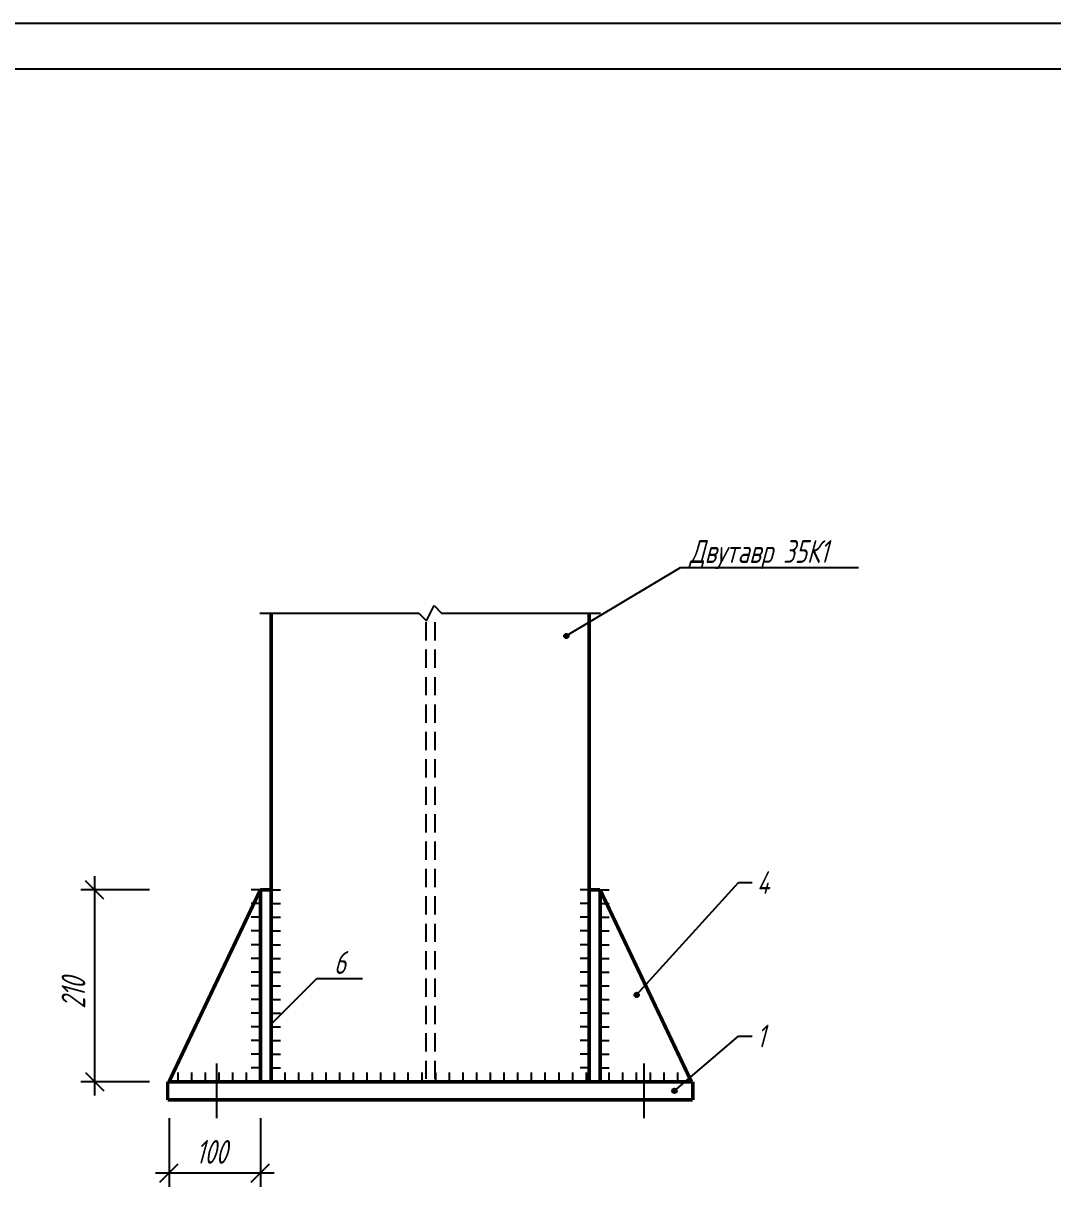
# Model space of a CAD drawing. Extents: x 0 to 420, y 0 to 297.
# Drawn here: x 194.6 to 307.3, y 169.6 to 297 of the extents above; entities that cross this region are included whole.
import ezdxf
from ezdxf.enums import TextEntityAlignment as Align

# ---------------------------------------------------------------- set-up
doc = ezdxf.new("R2010")
doc.units = 0
doc.header["$MEASUREMENT"] = 0
doc.linetypes.add('DASHED', pattern=[3, 2, -1])
doc.layers.get('DEFPOINTS').update_dxf_attribs({"linetype": 'CONTINUOUS'})
for name, color, linetype in [('ВЫНОСКИ', 7, 'CONTINUOUS'), ('РАЗМЕРЫ', 7, 'CONTINUOUS'), ('ШТАМП_РАМКА', 7, 'CONTINUOUS')]:
    doc.layers.add(name, color=color, linetype=linetype)
doc.styles.add('SCADOFFICE', font='RomanS', dxfattribs={"width": 0.7, "oblique": 15, "height": 2.5})
doc.dimstyles.new('SCADOFFICE_DIM', dxfattribs={"dimtxt": 2.5, "dimasz": 2, "dimexe": 1.5, "dimexo": 2, "dimgap": 1, "dimtad": 1, "dimdec": 4, "dimlfac": 10, "dimdsep": 46, "dimtxsty": 'SCADOFFICE', "dimblk": 'OBLIQUE', "dimsah": 1, "dimcen": 2.5, "dimdle": 1.5, "dimclrd": 256, "dimclre": 256, "dimclrt": 256, "dimadec": 0, "dimazin": 0, "dimtfac": 1, "dimtdec": 4, "dimtmove": 2, "dimatfit": 3, "dimldrblk": 'OBLIQUE', "dimfxl": 1, "dimtolj": 1, "dimarcsym": 0})

# ---------------------------------------------------------------- blocks, each defined once
blk = doc.blocks.new('*U19')
at = {"layer": 'ВЫНОСКИ'}
for points in [[(253.79, 229.82), (253.77, 229.97), (253.79, 230.02)], [(253.77, 229.87), (253.77, 229.92), (253.77, 229.97)], [(253.77, 229.87), (253.77, 229.97), (253.79, 229.82)], [(253.81, 229.78), (253.79, 230.02), (253.81, 230.06)], [(253.79, 229.82), (253.79, 230.02), (253.81, 229.78)], [(253.84, 229.74), (253.81, 230.06), (253.84, 230.1)], [(253.81, 229.78), (253.81, 230.06), (253.84, 229.74)], [(253.88, 229.71), (253.84, 230.1), (253.88, 230.13)], [(253.84, 229.74), (253.84, 230.1), (253.88, 229.71)], [(253.92, 229.69), (253.88, 230.13), (253.92, 230.15)], [(253.88, 229.71), (253.88, 230.13), (253.92, 229.69)], [(253.97, 229.67), (253.92, 230.15), (253.97, 230.17)], [(253.92, 229.69), (253.92, 230.15), (253.97, 229.67)], [(253.97, 229.67), (253.97, 230.17), (254.02, 229.67)], [(254.02, 229.67), (253.97, 230.17), (254.02, 230.17)]]:
    blk.add_solid(points, dxfattribs=at)
at = {"layer": 'ВЫНОСКИ', "extrusion": (0, 0, -1)}
for points in [[(-254.02, 229.67), (-254.02, 230.17), (-254.07, 229.67)], [(-254.07, 229.67), (-254.02, 230.17), (-254.07, 230.17)], [(-254.07, 229.67), (-254.07, 230.17), (-254.12, 229.69)], [(-254.12, 229.69), (-254.07, 230.17), (-254.12, 230.15)], [(-254.12, 229.69), (-254.12, 230.15), (-254.16, 229.71)], [(-254.16, 229.71), (-254.12, 230.15), (-254.16, 230.13)], [(-254.16, 229.71), (-254.16, 230.13), (-254.2, 229.74)], [(-254.2, 229.74), (-254.16, 230.13), (-254.2, 230.1)], [(-254.2, 229.74), (-254.2, 230.1), (-254.23, 229.78)], [(-254.23, 229.78), (-254.2, 230.1), (-254.23, 230.06)], [(-254.23, 229.78), (-254.23, 230.06), (-254.25, 229.82)], [(-254.25, 229.82), (-254.23, 230.06), (-254.25, 230.02)], [(-254.25, 229.82), (-254.25, 230.02), (-254.27, 229.87)], [(-254.27, 229.87), (-254.25, 230.02), (-254.27, 229.97)], [(-254.27, 229.87), (-254.27, 229.97), (-254.27, 229.92)]]:
    blk.add_solid(points, dxfattribs=at)
blk = doc.blocks.new('*U20')
at = {"layer": 'ВЫНОСКИ'}
for points in [[(265.64, 180.02), (265.62, 180.17), (265.64, 180.22)], [(265.62, 180.07), (265.62, 180.12), (265.62, 180.17)], [(265.62, 180.07), (265.62, 180.17), (265.64, 180.02)], [(265.66, 179.98), (265.64, 180.22), (265.66, 180.26)], [(265.64, 180.02), (265.64, 180.22), (265.66, 179.98)], [(265.69, 179.94), (265.66, 180.26), (265.69, 180.3)], [(265.66, 179.98), (265.66, 180.26), (265.69, 179.94)], [(265.73, 179.91), (265.69, 180.3), (265.73, 180.33)], [(265.69, 179.94), (265.69, 180.3), (265.73, 179.91)], [(265.77, 179.89), (265.73, 180.33), (265.77, 180.35)], [(265.73, 179.91), (265.73, 180.33), (265.77, 179.89)], [(265.82, 179.87), (265.77, 180.35), (265.82, 180.37)], [(265.77, 179.89), (265.77, 180.35), (265.82, 179.87)], [(265.82, 179.87), (265.82, 180.37), (265.87, 179.87)], [(265.87, 179.87), (265.82, 180.37), (265.87, 180.37)]]:
    blk.add_solid(points, dxfattribs=at)
at = {"layer": 'ВЫНОСКИ', "extrusion": (0, 0, -1)}
for points in [[(-265.87, 179.87), (-265.87, 180.37), (-265.92, 179.87)], [(-265.92, 179.87), (-265.87, 180.37), (-265.92, 180.37)], [(-265.92, 179.87), (-265.92, 180.37), (-265.97, 179.89)], [(-265.97, 179.89), (-265.92, 180.37), (-265.97, 180.35)], [(-265.97, 179.89), (-265.97, 180.35), (-266.01, 179.91)], [(-266.01, 179.91), (-265.97, 180.35), (-266.01, 180.33)], [(-266.01, 179.91), (-266.01, 180.33), (-266.05, 179.94)], [(-266.05, 179.94), (-266.01, 180.33), (-266.05, 180.3)], [(-266.05, 179.94), (-266.05, 180.3), (-266.08, 179.98)], [(-266.08, 179.98), (-266.05, 180.3), (-266.08, 180.26)], [(-266.08, 179.98), (-266.08, 180.26), (-266.1, 180.02)], [(-266.1, 180.02), (-266.08, 180.26), (-266.1, 180.22)], [(-266.1, 180.02), (-266.1, 180.22), (-266.12, 180.07)], [(-266.12, 180.07), (-266.1, 180.22), (-266.12, 180.17)], [(-266.12, 180.07), (-266.12, 180.17), (-266.12, 180.12)]]:
    blk.add_solid(points, dxfattribs=at)
blk = doc.blocks.new('*U21')
at = {"layer": 'ВЫНОСКИ'}
for points in [[(261.49, 190.52), (261.47, 190.67), (261.49, 190.72)], [(261.47, 190.57), (261.47, 190.62), (261.47, 190.67)], [(261.47, 190.57), (261.47, 190.67), (261.49, 190.52)], [(261.51, 190.48), (261.49, 190.72), (261.51, 190.76)], [(261.49, 190.52), (261.49, 190.72), (261.51, 190.48)], [(261.54, 190.44), (261.51, 190.76), (261.54, 190.8)], [(261.51, 190.48), (261.51, 190.76), (261.54, 190.44)], [(261.58, 190.41), (261.54, 190.8), (261.58, 190.83)], [(261.54, 190.44), (261.54, 190.8), (261.58, 190.41)], [(261.62, 190.39), (261.58, 190.83), (261.62, 190.85)], [(261.58, 190.41), (261.58, 190.83), (261.62, 190.39)], [(261.67, 190.37), (261.62, 190.85), (261.67, 190.87)], [(261.62, 190.39), (261.62, 190.85), (261.67, 190.37)], [(261.67, 190.37), (261.67, 190.87), (261.72, 190.37)], [(261.72, 190.37), (261.67, 190.87), (261.72, 190.87)]]:
    blk.add_solid(points, dxfattribs=at)
at = {"layer": 'ВЫНОСКИ', "extrusion": (0, 0, -1)}
for points in [[(-261.72, 190.37), (-261.72, 190.87), (-261.77, 190.37)], [(-261.77, 190.37), (-261.72, 190.87), (-261.77, 190.87)], [(-261.77, 190.37), (-261.77, 190.87), (-261.82, 190.39)], [(-261.82, 190.39), (-261.77, 190.87), (-261.82, 190.85)], [(-261.82, 190.39), (-261.82, 190.85), (-261.86, 190.41)], [(-261.86, 190.41), (-261.82, 190.85), (-261.86, 190.83)], [(-261.86, 190.41), (-261.86, 190.83), (-261.9, 190.44)], [(-261.9, 190.44), (-261.86, 190.83), (-261.9, 190.8)], [(-261.9, 190.44), (-261.9, 190.8), (-261.93, 190.48)], [(-261.93, 190.48), (-261.9, 190.8), (-261.93, 190.76)], [(-261.93, 190.48), (-261.93, 190.76), (-261.95, 190.52)], [(-261.95, 190.52), (-261.93, 190.76), (-261.95, 190.72)], [(-261.95, 190.52), (-261.95, 190.72), (-261.97, 190.57)], [(-261.97, 190.57), (-261.95, 190.72), (-261.97, 190.67)], [(-261.97, 190.57), (-261.97, 190.67), (-261.97, 190.62)]]:
    blk.add_solid(points, dxfattribs=at)
blk = doc.blocks.new('_OBLIQUE')
at = {"layer": 'РАЗМЕРЫ', "color": 0, "linetype": 'ByBlock'}
blk.add_line((-0.5, -0.5), (0.5, 0.5), dxfattribs=at)
blk = doc.blocks.new('*D4')
at = {"layer": 'DEFPOINTS', "color": 0}
for p in [(210.37, 202.12), (202.37, 181.12), (210.37, 181.12)]:
    blk.add_point(p, dxfattribs=at)
at = {"layer": 'РАЗМЕРЫ'}
for p, q in [((202.37, 203.62), (202.37, 179.62)), ((208.37, 202.12), (200.87, 202.12)), ((208.37, 181.12), (200.87, 181.12))]:
    blk.add_line(p, q, dxfattribs=at)
at = {"layer": 'РАЗМЕРЫ', "xscale": 2, "yscale": 2, "zscale": 2}
for p, rotation in [((202.37, 202.12), 90), ((202.37, 181.12), 270)]:
    blk.add_blockref('_OBLIQUE', p, dxfattribs=dict(at, rotation=rotation))
at = {"layer": 'РАЗМЕРЫ', "style": 'SCADOFFICE', "oblique": 15, "width": 0.676148}
blk.add_text('210', height=2.5881905, rotation=90, dxfattribs=at).set_placement((201.3475, 189.104375))
blk = doc.blocks.new('*D5')
at = {"layer": 'DEFPOINTS', "color": 0}
for p in [(210.52, 179.12), (220.52, 179.12), (210.52, 171.12)]:
    blk.add_point(p, dxfattribs=at)
at = {"layer": 'РАЗМЕРЫ'}
for p, q in [((210.52, 177.12), (210.52, 169.62)), ((220.52, 177.12), (220.52, 169.62)), ((222.02, 171.12), (209.02, 171.12))]:
    blk.add_line(p, q, dxfattribs=at)
at = {"layer": 'РАЗМЕРЫ', "xscale": 2, "yscale": 2, "zscale": 2}
for p in [(210.52, 171.12), (220.52, 171.12)]:
    blk.add_blockref('_OBLIQUE', p, dxfattribs=at)
at = {"layer": 'РАЗМЕРЫ', "style": 'SCADOFFICE', "oblique": 15, "width": 0.676148}
blk.add_text('100', height=2.58819, dxfattribs=at).set_placement((213.4635, 172.1425))

msp = doc.modelspace()

# ---------------------------------------------------------------- linework, layer by layer
at = {"layer": 'ВЫНОСКИ', "linetype": 'Continuous'}
for p, q in [((254.02, 229.92), (266.52, 237.42)), ((266.52, 237.42), (286.02, 237.42)), ((261.72, 190.62), (272.87, 202.92)), ((272.87, 202.92), (274.37, 202.92)), ((220.52, 202.12), (219.52, 202.12)), ((221.72, 202.12), (222.72, 202.12)), ((256.52, 202.12), (255.52, 202.12)), ((257.72, 202.12), (258.72, 202.12)), ((220.52, 200.62), (219.52, 200.62)), ((221.72, 200.62), (222.72, 200.62)), ((256.52, 200.62), (255.52, 200.62)), ((257.72, 200.62), (258.72, 200.62)), ((220.52, 199.12), (219.52, 199.12)), ((221.72, 199.12), (222.72, 199.12)), ((256.52, 199.12), (255.52, 199.12)), ((257.72, 199.12), (258.72, 199.12)), ((220.52, 197.62), (219.52, 197.62)), ((221.72, 197.62), (222.72, 197.62)), ((256.52, 197.62), (255.52, 197.62)), ((257.72, 197.62), (258.72, 197.62)), ((220.52, 196.12), (219.52, 196.12)), ((221.72, 196.12), (222.72, 196.12)), ((256.52, 196.12), (255.52, 196.12)), ((257.72, 196.12), (258.72, 196.12)), ((220.52, 194.62), (219.52, 194.62)), ((221.72, 194.62), (222.72, 194.62)), ((256.52, 194.62), (255.52, 194.62)), ((257.72, 194.62), (258.72, 194.62)), ((220.52, 193.12), (219.52, 193.12)), ((221.72, 193.12), (222.72, 193.12)), ((221.72, 187.42), (226.72, 192.42)), ((226.72, 192.42), (231.72, 192.42)), ((256.52, 193.12), (255.52, 193.12)), ((257.72, 193.12), (258.72, 193.12)), ((220.52, 191.62), (219.52, 191.62)), ((221.72, 191.62), (222.72, 191.62)), ((256.52, 191.62), (255.52, 191.62)), ((257.72, 191.62), (258.72, 191.62)), ((220.52, 190.12), (219.52, 190.12)), ((221.72, 190.12), (222.72, 190.12)), ((256.52, 190.12), (255.52, 190.12)), ((257.72, 190.12), (258.72, 190.12)), ((220.52, 188.62), (219.52, 188.62)), ((221.72, 188.62), (222.72, 188.62)), ((256.52, 188.62), (255.52, 188.62)), ((257.72, 188.62), (258.72, 188.62)), ((220.52, 187.12), (219.52, 187.12)), ((221.72, 187.12), (222.72, 187.12)), ((256.52, 187.12), (255.52, 187.12)), ((257.72, 187.12), (258.72, 187.12)), ((265.87, 180.12), (272.87, 186.12)), ((272.87, 186.12), (274.37, 186.12)), ((220.52, 185.62), (219.52, 185.62)), ((221.72, 185.62), (222.72, 185.62)), ((256.52, 185.62), (255.52, 185.62)), ((257.72, 185.62), (258.72, 185.62)), ((220.52, 184.12), (219.52, 184.12)), ((221.72, 184.12), (222.72, 184.12)), ((256.52, 184.12), (255.52, 184.12)), ((257.72, 184.12), (258.72, 184.12)), ((215.72, 183.12), (215.72, 177.12)), ((220.52, 182.62), (219.52, 182.62)), ((221.72, 182.62), (222.72, 182.62)), ((256.52, 182.62), (255.52, 182.62)), ((257.72, 182.62), (258.72, 182.62)), ((262.52, 183.12), (262.52, 177.12)), ((211.52, 181.12), (211.52, 182.12)), ((213.02, 181.12), (213.02, 182.12)), ((214.52, 181.12), (214.52, 182.12)), ((216.02, 181.12), (216.02, 182.12)), ((217.52, 181.12), (217.52, 182.12)), ((219.02, 181.12), (219.02, 182.12)), ((223.22, 181.12), (223.22, 182.12)), ((224.72, 181.12), (224.72, 182.12)), ((226.22, 181.12), (226.22, 182.12)), ((227.72, 181.12), (227.72, 182.12)), ((229.22, 181.12), (229.22, 182.12)), ((230.72, 181.12), (230.72, 182.12)), ((232.22, 181.12), (232.22, 182.12)), ((233.72, 181.12), (233.72, 182.12)), ((235.22, 181.12), (235.22, 182.12)), ((236.72, 181.12), (236.72, 182.12)), ((238.22, 181.12), (238.22, 182.12)), ((239.72, 181.12), (239.72, 182.12)), ((241.22, 181.12), (241.22, 182.12)), ((242.72, 181.12), (242.72, 182.12)), ((244.22, 181.12), (244.22, 182.12)), ((245.72, 181.12), (245.72, 182.12)), ((247.22, 181.12), (247.22, 182.12)), ((248.72, 181.12), (248.72, 182.12)), ((250.22, 181.12), (250.22, 182.12)), ((251.72, 181.12), (251.72, 182.12)), ((253.22, 181.12), (253.22, 182.12)), ((254.72, 181.12), (254.72, 182.12)), ((256.22, 181.12), (256.22, 182.12)), ((258.72, 181.12), (258.72, 182.12)), ((260.22, 181.12), (260.22, 182.12)), ((261.72, 181.12), (261.72, 182.12)), ((263.22, 181.12), (263.22, 182.12)), ((264.72, 181.12), (264.72, 182.12)), ((266.22, 181.12), (266.22, 182.12))]:
    msp.add_line(p, q, dxfattribs=at)
for centre in [(254.02, 229.92), (261.72, 190.62), (265.87, 180.12)]:
    msp.add_circle(centre, 0.25, dxfattribs=at)
at = {"layer": 'РАЗМЕРЫ', "linetype": 'Continuous'}
for p, q in [((238.703333, 231.586667), (239.536667, 233.253333)), ((239.536667, 233.253333), (240.37, 232.42)), ((220.47, 232.42), (237.87, 232.42)), ((237.87, 232.42), (238.703333, 231.586667)), ((240.37, 232.42), (257.77, 232.42))]:
    msp.add_line(p, q, dxfattribs=at)
at = {"layer": 'РАЗМЕРЫ', "linetype": 'DASHED'}
for p, q in [((238.62, 231.42), (238.62, 181.12)), ((239.62, 231.42), (239.62, 181.12))]:
    msp.add_line(p, q, dxfattribs=at)
at = {"layer": 'РАЗМЕРЫ', "linetype": 'Continuous', "const_width": 0.4}
for points in [[(221.72, 181.12), (221.72, 232.42)], [(256.52, 181.12), (256.52, 232.42)], [(210.52, 181.12), (220.52, 202.12)], [(220.52, 202.12), (221.72, 202.12)], [(220.52, 181.12), (220.52, 202.12)], [(221.72, 202.12), (221.72, 181.12)], [(256.52, 202.12), (257.72, 202.12)], [(256.52, 181.12), (256.52, 202.12)], [(257.72, 202.12), (257.72, 181.12)], [(257.72, 202.12), (267.72, 181.12)], [(210.37, 181.12), (267.87, 181.12)], [(210.37, 179.12), (210.37, 181.12)], [(221.72, 181.12), (220.52, 181.12)], [(257.72, 181.12), (256.52, 181.12)], [(267.87, 181.12), (267.87, 179.12)], [(267.87, 179.12), (210.37, 179.12)]]:
    msp.add_lwpolyline(points, dxfattribs=at)
at = {"layer": 'ШТАМП_РАМКА', "linetype": 'Continuous'}
for p, q in [((0, 297), (420, 297)), ((20, 292), (415, 292))]:
    msp.add_line(p, q, dxfattribs=at)

# ---------------------------------------------------------------- block references
at = {"layer": 'ВЫНОСКИ'}
for name in ['*U19', '*U21', '*U20']:
    msp.add_blockref(name, (0, 0), dxfattribs=at)

# ---------------------------------------------------------------- texts
at = {"layer": 'ВЫНОСКИ', "style": 'SCADOFFICE', "oblique": 15, "width": 0.7}
for s, p in [('Двутавр 35К1', (267.52, 237.92)), ('4', (274.87, 201.67)), ('1', (274.87, 184.87))]:
    msp.add_text(s, height=2.5, dxfattribs=at).set_placement(p)
msp.add_text('6', height=2.5, dxfattribs=at).set_placement((229.22, 192.92), align=Align.CENTER)

# ---------------------------------------------------------------- dimensions: what is measured, and where the dimension line sits
at = {"layer": 'РАЗМЕРЫ'}
dim = msp.add_linear_dim(base=(202.37, 181.12), p1=(210.37, 202.12), p2=(210.37, 181.12), angle=90, dimstyle='SCADOFFICE_DIM', dxfattribs=at)
dim.commit()
dim.dimension.update_dxf_attribs({"geometry": '*D4', "text_midpoint": (202.37, 191.62)})
dim = msp.add_linear_dim(base=(210.52, 171.12), p1=(220.52, 179.12), p2=(210.52, 179.12), dimstyle='SCADOFFICE_DIM', dxfattribs=at)
dim.commit()
dim.dimension.update_dxf_attribs({"geometry": '*D5', "text_midpoint": (216.12, 171.12)})

doc.saveas('drawing.dxf')
